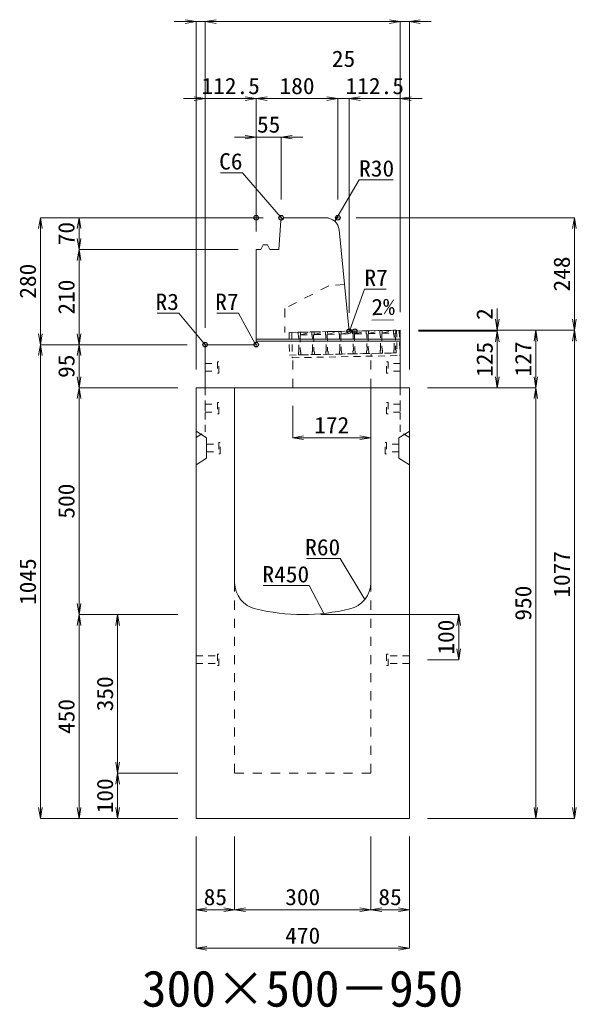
# Model space of a CAD drawing. Units: millimetres at full size; some dimension numbers follow another scale. Extents: x -18734 to 51600, y -18820 to 17820.
# Drawn here: x 6276 to 7503, y -12086 to -9908 of the extents above; entities that cross this region are included whole.
import ezdxf
from ezdxf.enums import TextEntityAlignment as Align

# ---------------------------------------------------------------- set-up
doc = ezdxf.new("R2010")
doc.units = ezdxf.units.MM
doc.header["$LTSCALE"] = 20
doc.header["$PDMODE"] = 32
doc.header["$PDSIZE"] = 10
doc.linetypes.add('USER1', pattern=[2, 1, -1])
doc.linetypes.add('USER2', pattern=[1.35, 0.75, -0.6])
for name, color, linetype, lineweight in [('インサート', 3, 'USER2', 9), ('グレーチング', 7, 'USER2', 5), ('受枠', 3, 'USER2', 9), ('寸法線', 7, 'Continuous', 13), ('引出線', 4, 'Continuous', 13), ('本体', 2, 'Continuous', 13), ('目地', 132, 'Continuous', 5)]:
    doc.layers.add(name, color=color, linetype=linetype, lineweight=lineweight)
doc.layers.add('作業エリア', color=11, linetype='Continuous')
doc.layers.add('文字', color=7, linetype='Continuous')
doc.styles.add('ＭＳ 明朝', font='')
doc.styles.get('ＭＳ 明朝').set_extended_font_data('MS Mincho')

# ---------------------------------------------------------------- blocks, each defined once
blk = doc.blocks.new('open_arrow')
at = {"color": 0, "linetype": 'Continuous', "lineweight": -2}
blk.add_lwpolyline([(7.5, 1.25), (0, 0), (7.5, -1.25)], dxfattribs=at)

msp = doc.modelspace()

# ---------------------------------------------------------------- linework, layer by layer
at = {"layer": 'インサート'}
for p, q in [((6685, -10666.5), (6712, -10666.5)), ((6685, -10666.5), (6685, -10683.5)), ((6715, -10662.5), (6712, -10662.5)), ((6712, -10662.5), (6712, -10687.5)), ((6715, -10687.5), (6715, -10662.5)), ((7085, -10662.5), (7088, -10662.5)), ((7085, -10687.5), (7085, -10662.5)), ((7088, -10662.5), (7088, -10687.5)), ((7115, -10666.5), (7088, -10666.5)), ((7115, -10666.5), (7115, -10683.5)), ((6685, -10683.5), (6712, -10683.5)), ((6712, -10687.5), (6715, -10687.5)), ((7088, -10687.5), (7085, -10687.5)), ((7115, -10683.5), (7088, -10683.5)), ((6685, -10756.5), (6712, -10756.5)), ((6685, -10756.5), (6685, -10773.5)), ((6715, -10752.5), (6712, -10752.5)), ((6712, -10752.5), (6712, -10777.5)), ((6715, -10777.5), (6715, -10752.5)), ((7085, -10752.5), (7088, -10752.5)), ((7085, -10777.5), (7085, -10752.5)), ((7088, -10752.5), (7088, -10777.5)), ((7115, -10756.5), (7088, -10756.5)), ((7115, -10756.5), (7115, -10773.5)), ((6685, -10773.5), (6712, -10773.5)), ((6712, -10777.5), (6715, -10777.5)), ((7088, -10777.5), (7085, -10777.5)), ((7115, -10773.5), (7088, -10773.5)), ((6688.2, -10844.5), (6715.2, -10844.5)), ((6688.2, -10844.5), (6688.2, -10861.5)), ((6718.2, -10840.5), (6715.2, -10840.5)), ((6715.2, -10840.5), (6715.2, -10865.5)), ((6718.2, -10865.5), (6718.2, -10840.5)), ((7081.8, -10840.5), (7084.8, -10840.5)), ((7081.8, -10865.5), (7081.8, -10840.5)), ((7084.8, -10840.5), (7084.8, -10865.5)), ((7111.8, -10844.5), (7084.8, -10844.5)), ((7111.8, -10844.5), (7111.8, -10861.5)), ((6688.2, -10861.5), (6715.2, -10861.5)), ((6715.2, -10865.5), (6718.2, -10865.5)), ((7084.8, -10865.5), (7081.8, -10865.5)), ((7111.8, -10861.5), (7084.8, -10861.5)), ((6665, -11311.5), (6712, -11311.5)), ((6665, -11311.5), (6665, -11328.5)), ((6715, -11307.5), (6712, -11307.5)), ((6712, -11307.5), (6712, -11332.5)), ((6715, -11332.5), (6715, -11307.5)), ((7088, -11307.5), (7085, -11307.5)), ((7085, -11307.5), (7085, -11332.5)), ((7088, -11332.5), (7088, -11307.5)), ((7135, -11311.5), (7088, -11311.5)), ((7135, -11328.5), (7135, -11311.5)), ((6665, -11328.5), (6712, -11328.5)), ((6712, -11332.5), (6715, -11332.5)), ((7085, -11332.5), (7088, -11332.5)), ((7135, -11328.5), (7088, -11328.5))]:
    msp.add_line(p, q, dxfattribs=at)
at = {"layer": 'グレーチング'}
for p, q in [((6889.92, -10597.5), (7104.88, -10593.2)), ((6895.04, -10603.4), (6919.92, -10596.9)), ((6895.04, -10603.4), (6920.04, -10602.9)), ((6925.04, -10602.8), (6949.91, -10596.3)), ((6925.04, -10602.8), (6950.03, -10602.3)), ((6955.03, -10602.2), (6979.91, -10595.7)), ((6955.03, -10602.2), (6980.03, -10601.7)), ((6985.03, -10601.6), (7009.9, -10595.1)), ((6985.03, -10601.6), (7010.02, -10601.1)), ((7015.02, -10601), (7039.89, -10594.5)), ((7015.02, -10601), (7040.01, -10600.5)), ((7045.01, -10600.4), (7069.89, -10593.9)), ((7045.01, -10600.4), (7070.01, -10599.9)), ((7075.01, -10599.8), (7099.88, -10593.3)), ((7075.01, -10599.8), (7100, -10599.3)), ((6890.92, -10647.49), (7105.88, -10643.19))]:
    msp.add_line(p, q, dxfattribs=at)
for points in [[(6889.92, -10597.5), (6894.92, -10597.4), (6895.04, -10603.4), (6894.06, -10604.42), (6894.78, -10640.41), (6895.8, -10641.39), (6895.92, -10647.39), (6890.92, -10647.49), (6890.8, -10641.49), (6891.78, -10640.47), (6891.06, -10604.48), (6890.04, -10603.5)], [(6919.92, -10596.9), (6924.92, -10596.8), (6925.04, -10602.8), (6924.06, -10603.82), (6924.78, -10639.81), (6925.8, -10640.79), (6925.92, -10646.79), (6920.92, -10646.89), (6920.8, -10640.89), (6921.78, -10639.87), (6921.06, -10603.88), (6920.04, -10602.9)], [(6949.91, -10596.3), (6954.91, -10596.2), (6955.03, -10602.2), (6954.05, -10603.22), (6954.77, -10639.21), (6955.79, -10640.19), (6955.91, -10646.19), (6950.91, -10646.29), (6950.79, -10640.29), (6951.77, -10639.27), (6951.05, -10603.28), (6950.03, -10602.3)], [(6979.91, -10595.7), (6984.91, -10595.6), (6985.03, -10601.6), (6984.05, -10602.62), (6984.77, -10638.61), (6985.79, -10639.59), (6985.91, -10645.59), (6980.91, -10645.69), (6980.79, -10639.69), (6981.77, -10638.67), (6981.05, -10602.68), (6980.03, -10601.7)], [(7009.9, -10595.1), (7014.9, -10595), (7015.02, -10601), (7014.04, -10602.02), (7014.76, -10638.01), (7015.78, -10638.99), (7015.9, -10644.99), (7010.9, -10645.09), (7010.78, -10639.09), (7011.76, -10638.07), (7011.04, -10602.08), (7010.02, -10601.1)], [(7039.89, -10594.5), (7044.89, -10594.4), (7045.01, -10600.4), (7044.03, -10601.42), (7044.75, -10637.41), (7045.77, -10638.39), (7045.89, -10644.39), (7040.89, -10644.49), (7040.77, -10638.49), (7041.75, -10637.47), (7041.03, -10601.48), (7040.01, -10600.5)], [(7069.89, -10593.9), (7074.89, -10593.8), (7075.01, -10599.8), (7074.03, -10600.82), (7074.75, -10636.81), (7075.77, -10637.79), (7075.89, -10643.79), (7070.89, -10643.89), (7070.77, -10637.89), (7071.75, -10636.87), (7071.03, -10600.88), (7070.01, -10599.9)], [(7099.88, -10593.3), (7104.88, -10593.2), (7105, -10599.2), (7104.02, -10600.22), (7104.74, -10636.21), (7105.76, -10637.19), (7105.88, -10643.19), (7100.88, -10643.29), (7100.76, -10637.29), (7101.74, -10636.27), (7101.02, -10600.28), (7100, -10599.3)]]:
    msp.add_lwpolyline(points, close=True, dxfattribs=at)
at = {"layer": '作業エリア'}
for p in [(6797.5, -10345), (6852.5, -10345), (6977.5, -10345), (7002.5, -10595), (7015, -10595), (6685, -10625), (6797.5, -10625)]:
    msp.add_point(p, dxfattribs=at)
at = {"layer": '受枠'}
for p, q in [((6869.93, -10597.9), (7112.88, -10593.04)), ((6869.93, -10597.9), (6870.93, -10647.89)), ((6875.93, -10597.78), (6877.05, -10653.77)), ((7106.88, -10593.16), (7107.88, -10643.15)), ((7112.88, -10593.04), (7114, -10649.03)), ((6870.93, -10647.89), (7107.88, -10643.15)), ((6877.05, -10653.77), (7114, -10649.03)), ((7050.89, -10644.29), (7051.01, -10650.29))]:
    msp.add_line(p, q, dxfattribs=at)
at = {"layer": '寸法線'}
for p, q in [((6733, -9912.31), (6617, -9912.31)), ((6665, -10680), (6665, -9912.31)), ((6685, -9912.31), (7115, -9912.31)), ((6685, -10588), (6685, -9912.31)), ((6685, -10588), (6685, -9912.31)), ((7067, -9912.31), (7183, -9912.31)), ((7115, -10553), (7115, -9912.31)), ((7115, -10553), (7115, -9912.31)), ((7135, -10680), (7135, -9912.31)), ((6637, -10082.31), (6797.5, -10082.31)), ((6685, -10588), (6685, -10082.31)), ((6797.5, -10082.31), (6977.5, -10082.31)), ((6797.5, -10375), (6797.5, -10082.31)), ((6797.5, -10375), (6797.5, -10082.31)), ((6929.5, -10082.31), (7050.5, -10082.31)), ((6977.5, -10305), (6977.5, -10082.31)), ((6977.5, -10305), (6977.5, -10082.31)), ((7002.5, -10555), (7002.5, -10082.31)), ((7002.5, -10082.31), (7163, -10082.31)), ((7002.5, -10555), (7002.5, -10082.31)), ((7115, -10553), (7115, -10082.31)), ((6749.5, -10167.31), (6900.5, -10167.31)), ((6797.5, -10375), (6797.5, -10167.31)), ((6852.5, -10305), (6852.5, -10167.31)), ((6322.06, -10625), (6322.06, -10345)), ((6812.5, -10345), (6322.06, -10345)), ((6407.06, -10415), (6407.06, -10345)), ((6812.5, -10345), (6407.06, -10345)), ((7017.5, -10345), (7498.78, -10345)), ((7498.78, -10593), (7498.78, -10345)), ((6407.06, -10625), (6407.06, -10415)), ((6757.5, -10415), (6407.06, -10415)), ((6757.5, -10415), (6407.06, -10415)), ((7328.78, -10643), (7328.78, -10545)), ((7155, -10593), (7498.78, -10593)), ((7155, -10593), (7413.78, -10593)), ((7155, -10593), (7328.78, -10593)), ((7155, -10593), (7498.78, -10593)), ((7155, -10595), (7328.78, -10595)), ((7155, -10595), (7328.78, -10595)), ((7328.78, -10720), (7328.78, -10595)), ((7413.78, -10720), (7413.78, -10593)), ((7498.78, -10593), (7498.78, -11670)), ((6322.06, -11670), (6322.06, -10625)), ((6645, -10625), (6322.06, -10625)), ((6645, -10625), (6322.06, -10625)), ((6407.06, -10720), (6407.06, -10625)), ((6645, -10625), (6407.06, -10625)), ((6645, -10625), (6407.06, -10625)), ((6407.06, -10720), (6407.06, -11220)), ((6625, -10720), (6407.06, -10720)), ((6625, -10720), (6407.06, -10720)), ((7175, -10720), (7413.78, -10720)), ((7175, -10720), (7413.78, -10720)), ((7175, -10720), (7328.78, -10720)), ((7413.78, -10720), (7413.78, -11670)), ((6878, -10760), (6878, -10830.23)), ((6878, -10830.23), (7050, -10830.23)), ((6625, -11220), (6407.06, -11220)), ((6407.06, -11670), (6407.06, -11220)), ((6625, -11220), (6407.06, -11220)), ((6492.06, -11220), (6492.06, -11570)), ((6625, -11220), (6492.06, -11220)), ((6940, -11220), (7243.78, -11220)), ((7243.78, -11220), (7243.78, -11320)), ((7175, -11320), (7243.78, -11320)), ((6625, -11570), (6492.06, -11570)), ((6492.06, -11570), (6492.06, -11670)), ((6625, -11570), (6492.06, -11570)), ((6625, -11670), (6322.06, -11670)), ((6625, -11670), (6407.06, -11670)), ((6625, -11670), (6492.06, -11670)), ((7175, -11670), (7413.78, -11670)), ((7175, -11670), (7498.78, -11670)), ((6665, -11710), (6665, -11871.16)), ((6665, -11710), (6665, -11956.16)), ((6750, -11710), (6750, -11871.16)), ((6750, -11710), (6750, -11871.16)), ((7050, -11710), (7050, -11871.16)), ((7050, -11710), (7050, -11871.16)), ((7135, -11710), (7135, -11871.16)), ((7135, -11710), (7135, -11956.16)), ((6665, -11871.16), (6750, -11871.16)), ((6750, -11871.16), (7050, -11871.16)), ((7050, -11871.16), (7135, -11871.16)), ((6665, -11956.16), (7135, -11956.16))]:
    msp.add_line(p, q, dxfattribs=at)
at = {"layer": '引出線'}
for points in [[(6855.29, -10347.99), (6767.27, -10245.82), (6718.92, -10245.82)], [(6970.48, -10352.76), (7024.33, -10261.36), (7099, -10261.36)], [(7004.14, -10593.19), (7036.08, -10502.42), (7084.01, -10502.42)], [(6685.88, -10625.88), (6627.15, -10555.51), (6579.43, -10555.51)], [(6795.45, -10622.95), (6758.75, -10555.51), (6710.82, -10555.51)], [(7052.12, -10570.88), (7100.83, -10569.9), (7052.08, -10570.88)], [(7037.07, -11186.68), (6982.66, -11096.79), (6907.98, -11096.79)], [(6946.44, -11217.6), (6914.22, -11156.45), (6813.21, -11156.45)]]:
    msp.add_lwpolyline(points, dxfattribs=at)
at = {"layer": '本体'}
for p, q in [((6852.07, -10350.98), (6858.5, -10345)), ((6858.5, -10345), (6950.35, -10345)), ((6847.5, -10415), (6852.07, -10350.98)), ((6980.2, -10372.01), (7001.87, -10588.7)), ((6807.5, -10415), (6812.5, -10405)), ((6812.5, -10405), (6822.5, -10405)), ((6822.5, -10405), (6827.5, -10415)), ((6797.5, -10415), (6797.5, -10618)), ((6797.5, -10415), (6807.5, -10415)), ((6827.5, -10415), (6847.5, -10415)), ((7015, -10595), (7008.83, -10595)), ((7115, -10593), (7015, -10595)), ((7115, -10593), (7115, -10720)), ((6685, -10628), (6685, -10720)), ((6790.5, -10625), (6688, -10625)), ((6665, -10720), (6665, -11670)), ((6665, -10720), (6750, -10720)), ((6685, -10720), (7115, -10720)), ((6750, -10720), (6750, -11149.47)), ((7050, -10720), (7135, -10720)), ((7050, -10720), (7050, -11149.47)), ((7135, -10720), (7135, -11670)), ((6665, -11670), (7135, -11670))]:
    msp.add_line(p, q, dxfattribs=at)
at = {"layer": '本体', "linetype": 'USER1'}
for p, q in [((6957.5, -10495), (6860.5, -10545)), ((6992.2, -10492), (6957.5, -10495)), ((6860.5, -10545), (6860.5, -10598.09)), ((7015, -10595), (6860.5, -10598.09)), ((6878, -10720), (6878, -10647.75)), ((7050, -10720), (7050, -10644.31))]:
    msp.add_line(p, q, dxfattribs=at)
at = {"layer": '本体', "linetype": 'USER2', "lineweight": 9}
for p, q in [((6685, -10817), (6685, -10720)), ((7115, -10817), (7115, -10720)), ((6665, -10829.5), (6685, -10817)), ((7135, -10829.5), (7115, -10817))]:
    msp.add_line(p, q, dxfattribs=at)
at = {"layer": '本体', "lineweight": 9}
for p, q in [((6665, -10816), (6688.2, -10830.5)), ((7134.58, -10816.26), (7111.8, -10830.5)), ((6688.2, -10830.5), (6688.2, -10875.5)), ((7111.8, -10830.5), (7111.8, -10875.5)), ((6688.2, -10875.5), (6665, -10890)), ((7111.8, -10875.5), (7135, -10890))]:
    msp.add_line(p, q, dxfattribs=at)
at = {"layer": '本体', "linetype": 'USER1', "lineweight": 15}
for p, q in [((6750, -11149.47), (6750, -11570)), ((7050, -11149.47), (7050, -11570)), ((6750, -11570), (7050, -11570))]:
    msp.add_line(p, q, dxfattribs=at)
at = {"layer": '本体'}
for centre, radius, start, end in [((6950.35, -10375), 30, 5.71059, 90), ((7008.83, -10588), 7, 185.71059, 270), ((6688, -10628), 3, 90, 180), ((6790.5, -10618), 7, 270, 0), ((6810, -11149.47), 60, 180, 256.65764), ((6990, -11149.47), 60, 283.34236, 0), ((6900, -10770), 450, 256.65764, 283.34236)]:
    msp.add_arc(centre, radius, start, end, dxfattribs=at)
at = {"layer": '目地'}
for p, q in [((7115, -10613), (6797.5, -10613)), ((7115, -10617), (6797.5, -10617))]:
    msp.add_line(p, q, dxfattribs=at)

# ---------------------------------------------------------------- block references
at = {"layer": '寸法線', "xscale": 3.2, "yscale": 3.2}
for p, rotation in [((6665, -9912.31), 180), ((7115, -9912.31), 180), ((7115, -9912.31), 180), ((6685, -10082.31), 180), ((6797.5, -10082.31), 180), ((6977.5, -10082.31), 180), ((6977.5, -10082.31), 180), ((6797.5, -10167.31), 180), ((6322.06, -10345), 270), ((6407.06, -10345), 270), ((7498.78, -10345), 270), ((6407.06, -10415), 90), ((6407.06, -10415), 270), ((7328.78, -10593), 90), ((7498.78, -10593), 90), ((6322.06, -10625), 90), ((6407.06, -10625), 90), ((7328.78, -10595), 270), ((7328.78, -10595), 270), ((7413.78, -10593), 270), ((7498.78, -10593), 270), ((6322.06, -10625), 270), ((6407.06, -10625), 270), ((6407.06, -10720), 90), ((7328.78, -10720), 90), ((7413.78, -10720), 90), ((6407.06, -10720), 270), ((7413.78, -10720), 270), ((7050, -10830.23), 180), ((6407.06, -11220), 90), ((6407.06, -11220), 270), ((6492.06, -11220), 270), ((7243.78, -11220), 270), ((7243.78, -11320), 90), ((6492.06, -11570), 90), ((6492.06, -11570), 270), ((6322.06, -11670), 90), ((6407.06, -11670), 90), ((6492.06, -11670), 90), ((7413.78, -11670), 90), ((7498.78, -11670), 90), ((6750, -11871.16), 180), ((7050, -11871.16), 180), ((7135, -11871.16), 180), ((7135, -11956.16), 180)]:
    msp.add_blockref('open_arrow', p, dxfattribs=dict(at, rotation=rotation))
for p in [(6685, -9912.31), (6685, -9912.31), (7135, -9912.31), (6797.5, -10082.31), (7002.5, -10082.31), (7002.5, -10082.31), (7115, -10082.31), (6852.5, -10167.31), (6878, -10830.23), (6665, -11871.16), (6750, -11871.16), (7050, -11871.16), (6665, -11956.16)]:
    msp.add_blockref('open_arrow', p, dxfattribs=at)
at = {"layer": '引出線', "xscale": 0.0533, "yscale": 0.0533}
for p, rotation in [((6855.29, -10347.99), 130.7), ((6970.48, -10352.76), 59.5), ((7052.12, -10570.88), 1.1), ((7004.14, -10593.19), 70.6), ((6685.88, -10625.88), 129.8), ((6795.45, -10622.95), 118.6), ((7037.07, -11186.68), 121.2), ((6946.44, -11217.6), 117.8)]:
    msp.add_blockref('open_arrow', p, dxfattribs=dict(at, rotation=rotation))

# ---------------------------------------------------------------- texts
at = {"layer": '寸法線', "style": 'ＭＳ 明朝', "width": 1.05}
for s, p in [('25', (6990, -9994.31)), ('112.5', (6741.25, -10054.31)), ('180', (6887.5, -10054.31)), ('112.5', (7058.75, -10054.31)), ('55', (6825, -10139.31)), ('172', (6964, -10802.23)), ('85', (6707.5, -11843.16)), ('300', (6900, -11843.16)), ('85', (7092.5, -11843.16)), ('470', (6900, -11928.16))]:
    msp.add_text(s, height=36.03, dxfattribs=at).set_placement(p, align=Align.MIDDLE_CENTER)
for s, p in [('70', (6379.06, -10380)), ('280', (6294.06, -10485)), ('248', (7470.78, -10469)), ('210', (6379.06, -10520)), ('2', (7300.78, -10557.41)), ('125', (7300.78, -10657.5)), ('127', (7385.78, -10656.5)), ('95', (6379.06, -10672.5)), ('500', (6379.06, -10970)), ('1077', (7470.78, -11131.5)), ('1045', (6294.06, -11147.5)), ('950', (7385.78, -11195)), ('100', (7215.78, -11270)), ('350', (6464.06, -11395)), ('450', (6379.06, -11445)), ('100', (6464.06, -11620))]:
    msp.add_text(s, height=36.03, rotation=90, dxfattribs=at).set_placement(p, align=Align.MIDDLE_CENTER)
at = {"layer": '引出線', "style": 'ＭＳ 明朝', "width": 1.05}
for s, p in [('C6', (6767.27, -10202.62)), ('R3', (6627.15, -10512.31)), ('R7', (6758.75, -10512.31)), ('R60', (6982.66, -11053.59)), ('R450', (6914.22, -11113.25))]:
    msp.add_text(s, height=36.03, dxfattribs=at).set_placement(p, align=Align.TOP_RIGHT)
for s, p in [('R30', (7024.33, -10218.16)), ('R7', (7036.08, -10459.22))]:
    msp.add_text(s, height=36.03, dxfattribs=at).set_placement(p, align=Align.TOP_LEFT)
msp.add_text('2%', height=36.03, rotation=1.146, dxfattribs=at).set_placement((7051.15, -10523.98), align=Align.TOP_LEFT)
at = {"layer": '文字', "style": 'ＭＳ 明朝'}
msp.add_text('300×500－950', height=80.06, dxfattribs=at).set_placement((6899.52, -12044.97), align=Align.MIDDLE_CENTER)

doc.saveas('drawing.dxf')
